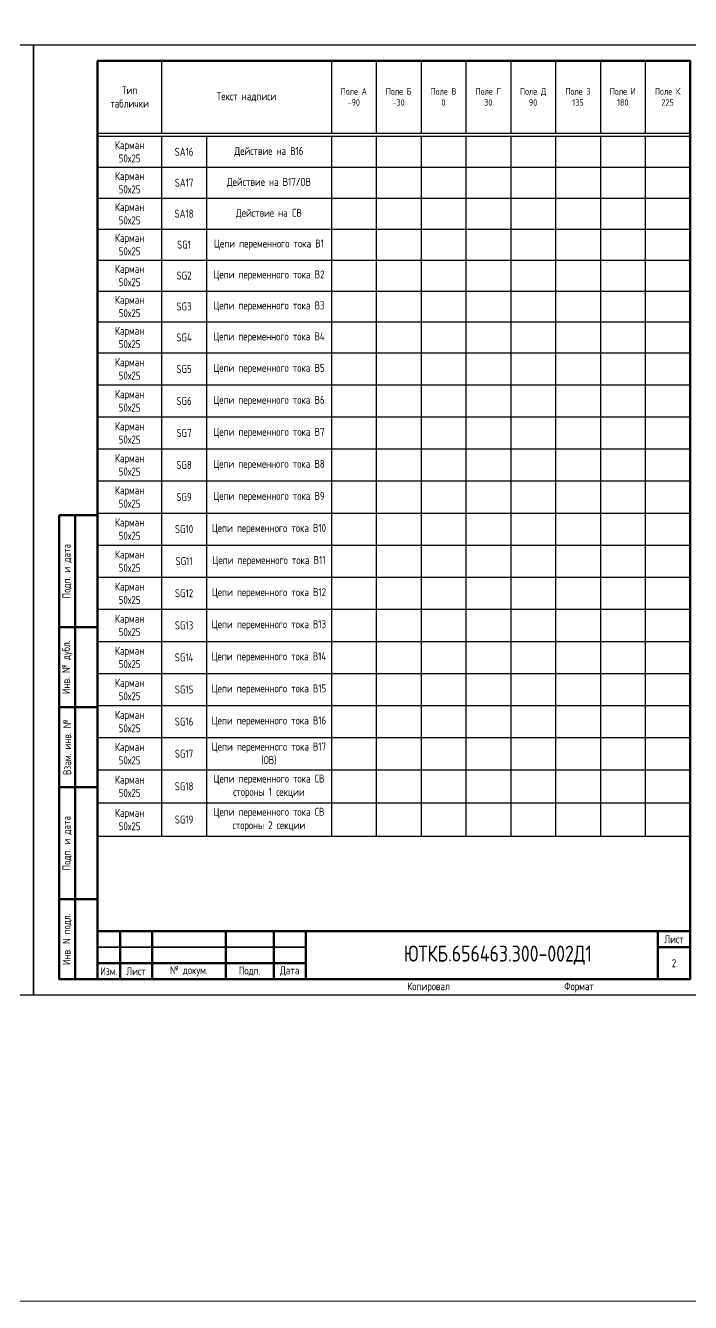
# Model space of a CAD drawing. Header units: millimetres. Extents: x -1315 to 7958, y -96 to 618.
# Drawn here: x -842.3 to -634.7, y -96 to 303 of the extents above; entities that cross this region are included whole.
import ezdxf

# ---------------------------------------------------------------- set-up
doc = ezdxf.new("R2010")
doc.units = ezdxf.units.MM
doc.styles.add('Gost_type_A', font='GOST_A.TTF')

# ---------------------------------------------------------------- blocks, each defined once
blk = doc.blocks.new('Штамп левый нижний')
at = {"lineweight": 50}
for points in [[(-12, 145), (-7, 145), (-7, 110), (-12, 110)], [(-7, 145), (0, 145), (0, 110), (-7, 110)], [(-12, 110), (-7, 110), (-7, 85), (-12, 85)], [(-7, 110), (0, 110), (0, 85), (-7, 85)], [(-12, 85), (-7, 85), (-7, 60), (-12, 60)], [(-7, 85), (0, 85), (0, 60), (-7, 60)], [(-12, 60), (-7, 60), (-7, 25), (-12, 25)], [(-7, 60), (0, 60), (0, 25), (-7, 25)], [(-12, 25), (-7, 25), (-7, 0), (-12, 0)], [(-7, 25), (0, 25), (0, 0), (-7, 0)]]:
    blk.add_lwpolyline(points, close=True, dxfattribs=at)
at = {"char_height": 2.5, "attachment_point": 5, "rotation": 90, "style": 'Gost_type_A'}
for s, insert, width in [('Подп. и дата', (-9.5, 127.5), 35), ('Инв. № дубл.', (-9.5, 97.5), 25), ('Взам. инв. №', (-9.5, 72.5), 25), ('Подп. и дата', (-9.5, 42.5), 35), ('Инв. N подл.', (-9.5, 12.5), 25)]:
    blk.add_mtext(s, dxfattribs=dict(at, insert=insert, width=width))
blk = doc.blocks.new('Формат_А4')
blk.add_lwpolyline([(0, 297), (0, 0), (-210, 0), (-210, 297)], close=True)
at = {"lineweight": 50}
blk.add_lwpolyline([(-190, 292), (-5, 292), (-5, 5), (-190, 5)], close=True, dxfattribs=at)
blk = doc.blocks.new('Штамп малый нижний')
at = {"lineweight": 50}
for points in [[(-185, 15), (-178, 15), (-178, 5), (-185, 5)], [(-178, 15), (-168, 15), (-168, 5), (-178, 5)], [(-168, 15), (-145, 15), (-145, 5), (-168, 5)], [(-145, 15), (-130, 15), (-130, 5), (-145, 5)], [(-130, 15), (-120, 15), (-120, 5), (-130, 5)], [(-120, 15), (-10, 15), (-10, 0), (-120, 0)], [(-10, 15), (0, 15), (0, 10), (-10, 10)], [(-10, 10), (0, 10), (0, 0), (-10, 0)], [(-185, 5), (-178, 5), (-178, 0), (-185, 0)], [(-178, 5), (-168, 5), (-168, 0), (-178, 0)], [(-168, 5), (-145, 5), (-145, 0), (-168, 0)], [(-145, 5), (-130, 5), (-130, 0), (-145, 0)], [(-130, 5), (-120, 5), (-120, 0), (-130, 0)]]:
    blk.add_lwpolyline(points, close=True, dxfattribs=at)
for points in [[(-185, 15), (-178, 15), (-178, 10), (-185, 10)], [(-178, 15), (-168, 15), (-168, 10), (-178, 10)], [(-168, 15), (-145, 15), (-145, 10), (-168, 10)], [(-145, 15), (-130, 15), (-130, 10), (-145, 10)], [(-130, 15), (-120, 15), (-120, 10), (-130, 10)], [(-185, 10), (-178, 10), (-178, 5), (-185, 5)], [(-178, 10), (-168, 10), (-168, 5), (-178, 5)], [(-168, 10), (-145, 10), (-145, 5), (-168, 5)], [(-145, 10), (-130, 10), (-130, 5), (-145, 5)], [(-130, 10), (-120, 10), (-120, 5), (-130, 5)]]:
    blk.add_lwpolyline(points, close=True)
at = {"char_height": 2.5, "style": 'Gost_type_A'}
for s, insert, width, attachment_point in [('Лист', (-5, 12.5), 10, 5), ('№ докум.', (-156.5, 2.5), 23, 5), ('Дата', (-125, 2.5), 10, 5), ('Изм.', (-181.5, 2.5), 7, 5), ('Лист', (-173, 2.5), 10, 5), ('Подп.', (-137.5, 2.5), 15, 5), ('Копировал', (-75, -2.53), 13.1202, 6), ('Формат', (-30, -2.53), 13.1202, 6)]:
    blk.add_mtext(s, dxfattribs=dict(at, insert=insert, width=width, attachment_point=attachment_point))
blk = doc.blocks.new('*T16')
at = {"color": 0, "linetype": 'ByBlock', "lineweight": -2, "transparency": 16777216}
for p, q in [((0, 0), (185, 0)), ((0, 0), (0, -236.35)), ((20, 0), (20, -22.61)), ((73, 0), (73, -22.61)), ((87, 0), (87, -22.61)), ((101, 0), (101, -22.61)), ((115, 0), (115, -22.61)), ((129, 0), (129, -22.61)), ((143, 0), (143, -22.61)), ((157, 0), (157, -22.61)), ((171, 0), (171, -22.61)), ((185, 0), (185, -236.35)), ((210, 0), (395, 0)), ((210, 0), (210, -242.3)), ((230, 0), (230, -22.61)), ((283, 0), (283, -22.61)), ((297, 0), (297, -22.61)), ((311, 0), (311, -22.61)), ((325, 0), (325, -22.61)), ((339, 0), (339, -22.61)), ((353, 0), (353, -22.61)), ((367, 0), (367, -22.61)), ((381, 0), (381, -22.61)), ((395, 0), (395, -242.3)), ((420, 0), (605, 0)), ((420, 0), (420, -184.37)), ((440, 0), (440, -22.61)), ((493, 0), (493, -22.61)), ((507, 0), (507, -22.61)), ((521, 0), (521, -22.61)), ((535, 0), (535, -22.61)), ((549, 0), (549, -22.61)), ((563, 0), (563, -22.61)), ((577, 0), (577, -22.61)), ((591, 0), (591, -22.61)), ((605, 0), (605, -184.37)), ((0, -22.61), (185, -22.61)), ((0, -23.61), (185, -23.61)), ((20, -23.61), (20, -236.35)), ((34, -23.61), (34, -236.35)), ((73, -23.61), (73, -236.35)), ((87, -23.61), (87, -236.35)), ((101, -23.61), (101, -236.35)), ((115, -23.61), (115, -236.35)), ((129, -23.61), (129, -236.35)), ((143, -23.61), (143, -236.35)), ((157, -23.61), (157, -236.35)), ((171, -23.61), (171, -236.35)), ((210, -22.61), (395, -22.61)), ((210, -23.61), (395, -23.61)), ((230, -23.61), (230, -242.3)), ((244, -23.61), (244, -242.3)), ((283, -23.61), (283, -242.3)), ((297, -23.61), (297, -242.3)), ((311, -23.61), (311, -242.3)), ((325, -23.61), (325, -242.3)), ((339, -23.61), (339, -242.3)), ((353, -23.61), (353, -242.3)), ((367, -23.61), (367, -242.3)), ((381, -23.61), (381, -242.3)), ((420, -22.61), (605, -22.61)), ((420, -23.61), (605, -23.61)), ((440, -23.61), (440, -184.37)), ((454, -23.61), (454, -184.37)), ((493, -23.61), (493, -184.37)), ((507, -23.61), (507, -184.37)), ((521, -23.61), (521, -184.37)), ((535, -23.61), (535, -184.37)), ((549, -23.61), (549, -184.37)), ((563, -23.61), (563, -184.37)), ((577, -23.61), (577, -184.37)), ((591, -23.61), (591, -184.37)), ((0, -33.28), (185, -33.28)), ((210, -33.28), (395, -33.28)), ((420, -33.99), (605, -33.99)), ((0, -42.95), (185, -42.95)), ((210, -42.95), (395, -42.95)), ((420, -44.37), (605, -44.37)), ((0, -52.62), (185, -52.62)), ((210, -52.62), (395, -52.62)), ((420, -54.37), (605, -54.37)), ((0, -62.29), (185, -62.29)), ((210, -62.29), (395, -62.29)), ((420, -64.37), (605, -64.37)), ((0, -71.96), (185, -71.96)), ((210, -71.96), (395, -71.96)), ((420, -74.37), (605, -74.37)), ((0, -81.63), (185, -81.63)), ((210, -81.63), (395, -81.63)), ((420, -84.37), (605, -84.37)), ((0, -91.3), (185, -91.3)), ((210, -91.3), (395, -91.3)), ((420, -94.37), (605, -94.37)), ((0, -100.97), (185, -100.97)), ((210, -101.3), (395, -101.3)), ((420, -104.37), (605, -104.37)), ((0, -110.64), (185, -110.64)), ((210, -111.3), (395, -111.3)), ((420, -114.37), (605, -114.37)), ((0, -120.31), (185, -120.31)), ((210, -121.3), (395, -121.3)), ((420, -124.37), (605, -124.37)), ((0, -129.98), (185, -129.98)), ((210, -131.3), (395, -131.3)), ((420, -134.37), (605, -134.37)), ((0, -139.65), (185, -139.65)), ((210, -141.32), (395, -141.32)), ((420, -144.37), (605, -144.37)), ((0, -149.32), (185, -149.32)), ((210, -151.35), (395, -151.35)), ((420, -154.37), (605, -154.37)), ((0, -158.99), (185, -158.99)), ((210, -161.38), (395, -161.38)), ((420, -164.37), (605, -164.37)), ((0, -168.66), (185, -168.66)), ((210, -171.4), (395, -171.4)), ((420, -174.37), (605, -174.37)), ((0, -178.33), (185, -178.33)), ((210, -181.43), (395, -181.43)), ((420, -184.37), (605, -184.37)), ((0, -188), (185, -188)), ((210, -191.45), (395, -191.45)), ((0, -197.67), (185, -197.67)), ((210, -201.48), (395, -201.48)), ((0, -207.34), (185, -207.34)), ((210, -211.51), (395, -211.51)), ((0, -217.01), (185, -217.01)), ((210, -221.53), (395, -221.53)), ((0, -226.68), (185, -226.68)), ((210, -231.92), (395, -231.92)), ((0, -236.35), (185, -236.35)), ((210, -242.3), (395, -242.3))]:
    blk.add_line(p, q, dxfattribs=at)
at = {"color": 0, "transparency": 16777216, "char_height": 2.5, "attachment_point": 5, "style": 'Gost_type_A'}
for s, insert, width in [('Тип таблички', (10, -11.3), 17), ('Тип таблички', (220, -11.3), 17), ('Тип таблички', (430, -11.3), 17), ('Текст надписи', (46.5, -11.3), 50), ('{\\H0.83333x;\\C256;Поле А \\P-90}', (80, -11.3), 11), ('{\\H0.83333x;\\C256;Поле Б\\P-30}', (94, -11.3), 11), ('{\\H0.83333x;\\C256;Поле В\\P0}', (108, -11.3), 11), ('{\\H0.83333x;\\C256;Поле Г\\P30}', (122, -11.3), 11), ('{\\H0.83333x;\\C256;Поле Д\\P90}', (136, -11.3), 11), ('{\\H0.83333x;\\C256;Поле З\\P135}', (150, -11.3), 11), ('{\\H0.83333x;\\C256;Поле И\\P180}', (164, -11.3), 11), ('{\\H0.83333x;\\C256;Поле К\\P225}', (178, -11.3), 11), ('Текст надписи', (256.5, -11.3), 50), ('{\\H0.83333x;\\C256;Поле А \\P-90}', (290, -11.3), 11), ('{\\H0.83333x;\\C256;Поле Б\\P-30}', (304, -11.3), 11), ('{\\H0.83333x;\\C256;Поле В\\P0}', (318, -11.3), 11), ('{\\H0.83333x;\\C256;Поле Г\\P30}', (332, -11.3), 11), ('{\\H0.83333x;\\C256;Поле Д\\P90}', (346, -11.3), 11), ('{\\H0.83333x;\\C256;Поле З\\P135}', (360, -11.3), 11), ('{\\H0.83333x;\\C256;Поле И\\P180}', (374, -11.3), 11), ('{\\H0.83333x;\\C256;Поле К\\P225}', (388, -11.3), 11), ('Текст надписи', (466.5, -11.3), 50), ('{\\H0.83333x;\\C256;Поле А \\P-90}', (500, -11.3), 11), ('{\\H0.83333x;\\C256;Поле Б\\P-30}', (514, -11.3), 11), ('{\\H0.83333x;\\C256;Поле В\\P0}', (528, -11.3), 11), ('{\\H0.83333x;\\C256;Поле Г\\P30}', (542, -11.3), 11), ('{\\H0.83333x;\\C256;Поле Д\\P90}', (556, -11.3), 11), ('{\\H0.83333x;\\C256;Поле З\\P135}', (570, -11.3), 11), ('{\\H0.83333x;\\C256;Поле И\\P180}', (584, -11.3), 11), ('{\\H0.83333x;\\C256;Поле К\\P225}', (598, -11.3), 11), ('Карман\\P50х25', (10, -28.44), 17), ('A1', (27, -28.44), 11), ('ИЭУ', (53.5, -28.44), 36), ('Карман\\P50х25', (220, -28.44), 17), ('SA16', (237, -28.44), 11), ('Действие на В16', (263.5, -28.44), 36), ('Карман\\P50х25', (430, -28.8), 17), ('SG20', (447, -28.8), 11), ('{\\C256;Цепи переменного \\Pнапряжения 1 секции шин}', (473.5, -28.8), 36), ('Карман\\P50х25', (10, -38.11), 17), ('Карман\\P50х25', (220, -38.11), 17), ('Карман\\P50х25', (430, -39.18), 17), ('{\\C256;Цепи переменного \\Pнапряжения 2 секции шин}', (473.5, -39.18), 36), ('A2', (27, -38.11), 11), ('ИЭУ', (53.5, -38.11), 36), ('SA17', (237, -38.11), 11), ('Действие на В17/ОВ', (263.5, -38.11), 36), ('SG21', (447, -39.18), 11), ('Карман\\P50х25', (10, -47.78), 17), ('A3', (27, -47.78), 11), ('ИЭУ', (53.5, -47.78), 36), ('Карман\\P50х25', (220, -47.78), 17), ('SA18', (237, -47.78), 11), ('Действие на CВ', (263.5, -47.78), 36), ('Карман\\P50х25', (10, -57.45), 17), ('Карман\\P50х25', (220, -57.45), 17), ('A1.1', (27, -57.45), 11), ('ИЧМ ИЭУ', (53.5, -57.45), 36), ('SG1', (237, -57.45), 11), ('Цепи переменного тока В1', (263.5, -57.45), 36), ('Карман\\P50х25', (10, -67.12), 17), ('Карман\\P50х25', (220, -67.12), 17), ('A2.1', (27, -67.12), 11), ('ИЧМ ИЭУ', (53.5, -67.12), 36), ('SG2', (237, -67.12), 11), ('Цепи переменного тока В2', (263.5, -67.12), 36), ('Карман\\P50х25', (10, -76.79), 17), ('A3.1', (27, -76.79), 11), ('ИЧМ ИЭУ', (53.5, -76.79), 36), ('Карман\\P50х25', (220, -76.79), 17), ('SG3', (237, -76.79), 11), ('Цепи переменного тока В3', (263.5, -76.79), 36), ('Карман\\P50х25', (10, -86.46), 17), ('Карман\\P50х25', (220, -86.46), 17), ('HL1', (27, -86.46), 11), ('Вызов', (53.5, -86.46), 36), ('SG4', (237, -86.46), 11), ('Цепи переменного тока В4', (263.5, -86.46), 36), ('Карман\\P50х25', (10, -96.13), 17), ('SA1', (27, -96.13), 11), ('Действие на В1', (53.5, -96.13), 36), ('Карман\\P50х25', (220, -96.3), 17), ('SG5', (237, -96.3), 11), ('Цепи переменного тока В5', (263.5, -96.3), 36), ('Карман\\P50х25', (10, -105.8), 17), ('Карман\\P50х25', (220, -106.3), 17), ('SA2', (27, -105.8), 11), ('Действие на В2', (53.5, -105.8), 36), ('SG6', (237, -106.3), 11), ('Цепи переменного тока В6', (263.5, -106.3), 36), ('Карман\\P50х25', (10, -115.47), 17), ('SA3', (27, -115.47), 11), ('Действие на В3', (53.5, -115.47), 36), ('Карман\\P50х25', (220, -116.3), 17), ('SG7', (237, -116.3), 11), ('Цепи переменного тока В7', (263.5, -116.3), 36), ('Карман\\P50х25', (10, -125.14), 17), ('Действие на В4', (53.5, -125.14), 36), ('Карман\\P50х25', (220, -126.3), 17), ('SA4', (27, -125.14), 11), ('SG8', (237, -126.3), 11), ('Цепи переменного тока В8', (263.5, -126.3), 36), ('Карман\\P50х25', (10, -134.82), 17), ('SA5', (27, -134.82), 11), ('Действие на В5', (53.5, -134.82), 36), ('Карман\\P50х25', (220, -136.31), 17), ('SG9', (237, -136.31), 11), ('Цепи переменного тока {\\C256;В9 }', (263.5, -136.31), 36), ('Карман\\P50х25', (10, -144.49), 17), ('SA6', (27, -144.49), 11), ('Действие на В6', (53.5, -144.49), 36), ('Карман\\P50х25', (220, -146.34), 17), ('SG10', (237, -146.34), 11), ('Цепи переменного тока {\\C256;В10 }', (263.5, -146.34), 36), ('Карман\\P50х25', (10, -154.16), 17), ('SA7', (27, -154.16), 11), ('Действие на В7', (53.5, -154.16), 36), ('Карман\\P50х25', (220, -156.36), 17), ('SG11', (237, -156.36), 11), ('Цепи переменного тока {\\C256;В11 }', (263.5, -156.36), 36), ('Карман\\P50х25', (10, -163.83), 17), ('SA8', (27, -163.83), 11), ('Действие на В8', (53.5, -163.83), 36), ('Карман\\P50х25', (220, -166.39), 17), ('SG12', (237, -166.39), 11), ('Цепи переменного тока {\\C256;В12 }', (263.5, -166.39), 36), ('Карман\\P50х25', (10, -173.5), 17), ('SA9', (27, -173.5), 11), ('Действие на В9', (53.5, -173.5), 36), ('Карман\\P50х25', (220, -176.42), 17), ('SG13', (237, -176.42), 11), ('Цепи переменного тока {\\C256;В13 }', (263.5, -176.42), 36), ('Карман\\P50х25', (10, -183.17), 17), ('SA10', (27, -183.17), 11), ('Действие на В10', (53.5, -183.17), 36), ('Карман\\P50х25', (220, -186.44), 17), ('SG14', (237, -186.44), 11), ('Цепи переменного тока {\\C256;В14 }', (263.5, -186.44), 36), ('Карман\\P50х25', (10, -192.84), 17), ('Действие на В11', (53.5, -192.84), 36), ('SA11', (27, -192.84), 11), ('Карман\\P50х25', (220, -196.47), 17), ('SG15', (237, -196.47), 11), ('Цепи переменного тока {\\C256;В15 }', (263.5, -196.47), 36), ('Карман\\P50х25', (10, -202.51), 17), ('SA12', (27, -202.51), 11), ('Действие на В12', (53.5, -202.51), 36), ('Карман\\P50х25', (220, -206.49), 17), ('SG16', (237, -206.49), 11), ('Цепи переменного тока {\\C256;В16 }', (263.5, -206.49), 36), ('Карман\\P50х25', (10, -212.18), 17), ('SA13', (27, -212.18), 11), ('Действие на В13', (53.5, -212.18), 36), ('Карман\\P50х25', (220, -216.52), 17), ('SG17', (237, -216.52), 11), ('Цепи переменного тока {\\C256;В17 (ОВ)}', (263.5, -216.52), 36), ('Карман\\P50х25', (10, -221.85), 17), ('SA14', (27, -221.85), 11), ('Действие на В14', (53.5, -221.85), 36), ('Карман\\P50х25', (220, -226.72), 17), ('Цепи переменного тока СВ стороны 1 секции', (263.5, -226.72), 36), ('SG18', (237, -226.72), 11), ('Карман\\P50х25', (10, -231.52), 17), ('SA15', (27, -231.52), 11), ('Действие на В15', (53.5, -231.52), 36), ('Карман\\P50х25', (220, -237.11), 17), ('Цепи переменного тока СВ стороны 2 секции', (263.5, -237.11), 36), ('SG19', (237, -237.11), 11)]:
    blk.add_mtext(s, dxfattribs=dict(at, insert=insert, width=width))
blk = doc.blocks.new('*T47')
at = {"color": 0, "linetype": 'ByBlock', "lineweight": -2, "transparency": 16777216}
for p, q in [((0, 0), (185, 0)), ((0, 0), (0, -242.3)), ((20, 0), (20, -22.61)), ((73, 0), (73, -22.61)), ((87, 0), (87, -22.61)), ((101, 0), (101, -22.61)), ((115, 0), (115, -22.61)), ((129, 0), (129, -22.61)), ((143, 0), (143, -22.61)), ((157, 0), (157, -22.61)), ((171, 0), (171, -22.61)), ((185, 0), (185, -242.3)), ((0, -22.61), (185, -22.61)), ((0, -23.61), (185, -23.61)), ((20, -23.61), (20, -242.3)), ((34, -23.61), (34, -242.3)), ((73, -23.61), (73, -242.3)), ((87, -23.61), (87, -242.3)), ((101, -23.61), (101, -242.3)), ((115, -23.61), (115, -242.3)), ((129, -23.61), (129, -242.3)), ((143, -23.61), (143, -242.3)), ((157, -23.61), (157, -242.3)), ((171, -23.61), (171, -242.3)), ((0, -33.28), (185, -33.28)), ((0, -42.95), (185, -42.95)), ((0, -52.62), (185, -52.62)), ((0, -62.29), (185, -62.29)), ((0, -71.96), (185, -71.96)), ((0, -81.63), (185, -81.63)), ((0, -91.3), (185, -91.3)), ((0, -101.3), (185, -101.3)), ((0, -111.3), (185, -111.3)), ((0, -121.3), (185, -121.3)), ((0, -131.3), (185, -131.3)), ((0, -141.32), (185, -141.32)), ((0, -151.35), (185, -151.35)), ((0, -161.38), (185, -161.38)), ((0, -171.4), (185, -171.4)), ((0, -181.43), (185, -181.43)), ((0, -191.45), (185, -191.45)), ((0, -201.48), (185, -201.48)), ((0, -211.51), (185, -211.51)), ((0, -221.53), (185, -221.53)), ((0, -231.92), (185, -231.92)), ((0, -242.3), (185, -242.3))]:
    blk.add_line(p, q, dxfattribs=at)
at = {"color": 0, "transparency": 16777216, "char_height": 2.5, "attachment_point": 5, "style": 'Gost_type_A'}
for s, insert, width in [('Тип таблички', (10, -11.3), 17), ('Текст надписи', (46.5, -11.3), 50), ('{\\H0.83333x;\\C256;Поле А \\P-90}', (80, -11.3), 11), ('{\\H0.83333x;\\C256;Поле Б\\P-30}', (94, -11.3), 11), ('{\\H0.83333x;\\C256;Поле В\\P0}', (108, -11.3), 11), ('{\\H0.83333x;\\C256;Поле Г\\P30}', (122, -11.3), 11), ('{\\H0.83333x;\\C256;Поле Д\\P90}', (136, -11.3), 11), ('{\\H0.83333x;\\C256;Поле З\\P135}', (150, -11.3), 11), ('{\\H0.83333x;\\C256;Поле И\\P180}', (164, -11.3), 11), ('{\\H0.83333x;\\C256;Поле К\\P225}', (178, -11.3), 11), ('Карман\\P50х25', (10, -28.44), 17), ('SA16', (27, -28.44), 11), ('Действие на В16', (53.5, -28.44), 36), ('Карман\\P50х25', (10, -38.11), 17), ('SA17', (27, -38.11), 11), ('Действие на В17/ОВ', (53.5, -38.11), 36), ('Карман\\P50х25', (10, -47.78), 17), ('SA18', (27, -47.78), 11), ('Действие на CВ', (53.5, -47.78), 36), ('Карман\\P50х25', (10, -57.45), 17), ('SG1', (27, -57.45), 11), ('Цепи переменного тока В1', (53.5, -57.45), 36), ('Карман\\P50х25', (10, -67.12), 17), ('SG2', (27, -67.12), 11), ('Цепи переменного тока В2', (53.5, -67.12), 36), ('Карман\\P50х25', (10, -76.79), 17), ('SG3', (27, -76.79), 11), ('Цепи переменного тока В3', (53.5, -76.79), 36), ('Карман\\P50х25', (10, -86.46), 17), ('SG4', (27, -86.46), 11), ('Цепи переменного тока В4', (53.5, -86.46), 36), ('Карман\\P50х25', (10, -96.3), 17), ('SG5', (27, -96.3), 11), ('Цепи переменного тока В5', (53.5, -96.3), 36), ('Карман\\P50х25', (10, -106.3), 17), ('SG6', (27, -106.3), 11), ('Цепи переменного тока В6', (53.5, -106.3), 36), ('Карман\\P50х25', (10, -116.3), 17), ('SG7', (27, -116.3), 11), ('Цепи переменного тока В7', (53.5, -116.3), 36), ('Карман\\P50х25', (10, -126.3), 17), ('SG8', (27, -126.3), 11), ('Цепи переменного тока В8', (53.5, -126.3), 36), ('Карман\\P50х25', (10, -136.31), 17), ('SG9', (27, -136.31), 11), ('Цепи переменного тока {\\C256;В9 }', (53.5, -136.31), 36), ('Карман\\P50х25', (10, -146.34), 17), ('SG10', (27, -146.34), 11), ('Цепи переменного тока {\\C256;В10 }', (53.5, -146.34), 36), ('Карман\\P50х25', (10, -156.36), 17), ('SG11', (27, -156.36), 11), ('Цепи переменного тока {\\C256;В11 }', (53.5, -156.36), 36), ('Карман\\P50х25', (10, -166.39), 17), ('SG12', (27, -166.39), 11), ('Цепи переменного тока {\\C256;В12 }', (53.5, -166.39), 36), ('Карман\\P50х25', (10, -176.42), 17), ('SG13', (27, -176.42), 11), ('Цепи переменного тока {\\C256;В13 }', (53.5, -176.42), 36), ('Карман\\P50х25', (10, -186.44), 17), ('SG14', (27, -186.44), 11), ('Цепи переменного тока {\\C256;В14 }', (53.5, -186.44), 36), ('Карман\\P50х25', (10, -196.47), 17), ('SG15', (27, -196.47), 11), ('Цепи переменного тока {\\C256;В15 }', (53.5, -196.47), 36), ('Карман\\P50х25', (10, -206.49), 17), ('SG16', (27, -206.49), 11), ('Цепи переменного тока {\\C256;В16 }', (53.5, -206.49), 36), ('Карман\\P50х25', (10, -216.52), 17), ('SG17', (27, -216.52), 11), ('Цепи переменного тока {\\C256;В17 (ОВ)}', (53.5, -216.52), 36), ('Карман\\P50х25', (10, -226.72), 17), ('Цепи переменного тока СВ стороны 1 секции', (53.5, -226.72), 36), ('SG18', (27, -226.72), 11), ('Карман\\P50х25', (10, -237.11), 17), ('Цепи переменного тока СВ стороны 2 секции', (53.5, -237.11), 36), ('SG19', (27, -237.11), 11)]:
    blk.add_mtext(s, dxfattribs=dict(at, insert=insert, width=width))

msp = doc.modelspace()

# ---------------------------------------------------------------- linework, layer by layer
msp.add_lwpolyline([(-1315, 612), (7958.16, 618), (7958.16, -90), (-1315, -96)], close=True)

# ---------------------------------------------------------------- block references
for name, p in [('Формат_А4', (-839.81, 0)), ('Формат_А4', (-629.81, 0)), ('*T16', (-1029.81, 292)), ('*T47', (-819.81, 292)), ('Штамп левый нижний', (-819.81, 5)), ('Штамп малый нижний', (-634.81, 5))]:
    msp.add_blockref(name, p)

# ---------------------------------------------------------------- texts
at = {"attachment_point": 5, "style": 'Gost_type_A'}
for s, insert, char_height, width in [('ЮТКБ.656463.300-002Д1', (-694.81, 12.5), 5, 120), ('2', (-639.81, 10), 2.5, 10)]:
    msp.add_mtext(s, dxfattribs=dict(at, insert=insert, char_height=char_height, width=width))

doc.saveas('drawing.dxf')
